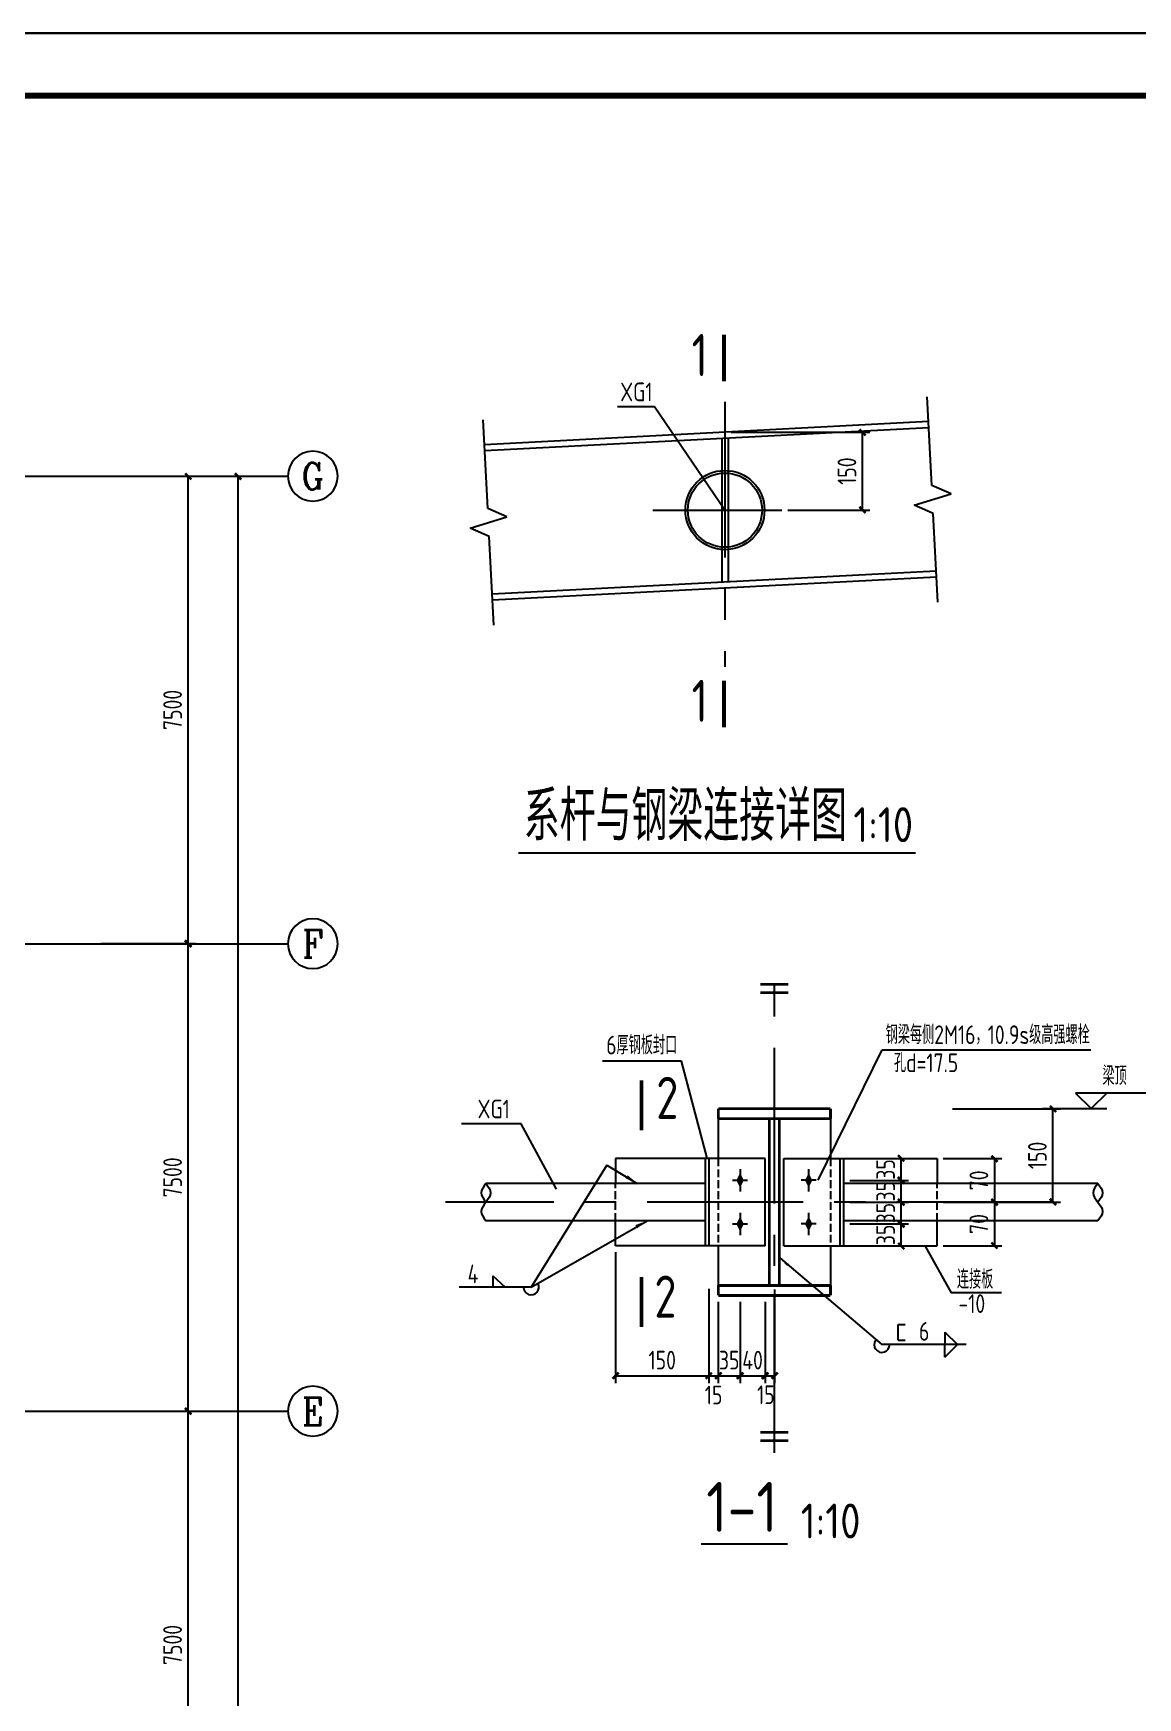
# Model space of a CAD drawing. Header units: millimetres. Extents: x 866309 to 879639, y 39442 to 44891.
# Drawn here: x 870919.5 to 871096.7, y 39775.6 to 40042.6 of the extents above; entities that cross this region are included whole.
import ezdxf
from ezdxf.enums import TextEntityAlignment as Align

# ---------------------------------------------------------------- set-up
doc = ezdxf.new("R2010")
doc.units = ezdxf.units.MM
doc.header["$LTSCALE"] = 1000
doc.header["$MEASUREMENT"] = 0
for name, pattern in [('2', [11.4, 9, -0.9, 0.6, -0.9]), ('CENTER', [2, 1.25, -0.25, 0.25, -0.25]), ('DASH', [0.35, 0.25, -0.1]), ('DASHED', [117.236842, 78.157895, -39.078947]), ('DOTE', [2.42, 2, -0.2, 0.02, -0.2])]:
    doc.linetypes.add(name, pattern=pattern)
doc.layers.add('1', color=4, linetype='Continuous', lineweight=70)
for name, color, linetype in [('1000', 2, 'Continuous'), ('11', 134, 'Continuous'), ('AXIS', 3, 'Continuous'), ('AXIS_TEXT', 7, 'Continuous'), ('BEAM', 4, 'DASHED'), ('COLUMN', 9, 'Continuous'), ('DIM', 7, 'Continuous'), ('DOTE', 1, 'DOTE'), ('M_Prof', 2, 'Continuous'), ('THIN', 7, 'Continuous'), ('尺寸标注', 7, 'Continuous'), ('文字', 7, 'Continuous'), ('标注', 7, 'Continuous'), ('梁－点划线', 253, '2'), ('焊缝标注', 3, 'Continuous')]:
    doc.layers.add(name, color=color, linetype=linetype)
doc.styles.add('_TCH_AXIS', font='COMPLEX', dxfattribs={"bigfont": 'GBCBIG'})
doc.styles.add('COMPLEX', font='COMPLEX')
doc.styles.add('GBHZ', font='gbenor.shx', dxfattribs={"width": 0.9, "bigfont": 'gbcbig.shx'})
doc.dimstyles.new('Y10', dxfattribs={"dimscale": 0, "dimtxt": 3, "dimasz": 0.01, "dimexe": 1.2, "dimexo": 1, "dimgap": 1, "dimtad": 1, "dimdec": 0, "dimlfac": 10, "dimzin": 0, "dimdsep": 46, "dimtxsty": 'GBHZ', "dimblk1": 'DX', "dimblk2": 'DX', "dimsah": 1, "dimcen": 0.09, "dimdle": 1, "dimadec": 0, "dimazin": 0, "dimtfac": 1, "dimtdec": 0, "dimtix": 1, "dimtmove": 2, "dimatfit": 3, "dimldrblk": 'DX', "dimfxl": 0, "dimtolj": 1, "dimtzin": 0, "dimarcsym": 0})
doc.dimstyles.new('Y100', dxfattribs={"dimscale": 0, "dimtxt": 3, "dimasz": 0.01, "dimexe": 1.2, "dimexo": 2, "dimgap": 1, "dimtad": 1, "dimdec": 0, "dimlfac": 100, "dimzin": 0, "dimdsep": 46, "dimtxsty": 'GBHZ', "dimblk": 'DX', "dimcen": 0.09, "dimdle": 1, "dimclrd": 7, "dimclre": 7, "dimclrt": 7, "dimadec": 0, "dimazin": 0, "dimtfac": 1, "dimtdec": 0, "dimtix": 1, "dimtmove": 2, "dimatfit": 3, "dimldrblk": 'DX', "dimfxl": 0, "dimtolj": 1, "dimtzin": 0, "dimarcsym": 0})

# ---------------------------------------------------------------- blocks, each defined once
blk = doc.blocks.new('BOLIT_GAOQIANG')
at = {"layer": 'THIN', "color": 252}
for p, q in [((-1.2, 0), (1.2, 0)), ((0, 1.8), (0, -1.8))]:
    blk.add_line(p, q, dxfattribs=at)
at = {"layer": 'THIN'}
blk.add_solid([(0, 1.2), (0.6, 0), (-0.6, 0), (0, -1.2)], dxfattribs=at)
blk = doc.blocks.new('DX')
at = {"color": 0, "linetype": 'ByBlock', "const_width": 40}
blk.add_lwpolyline([(-54, -51), (46, 49)], dxfattribs=at)
blk = doc.blocks.new('*D204')
at = {"layer": 'Defpoints', "color": 0, "linetype": 'ByBlock', "transparency": 16777216}
for p in [(871064.49, 39862.12, 0.01), (871064.49, 39855.12, 0.01), (871073.7, 39855.12)]:
    blk.add_point(p, dxfattribs=at)
at = {"layer": 'dim', "color": 0, "linetype": 'ByBlock', "lineweight": -2, "transparency": 16777216}
for p, q in [((871065.49, 39862.12), (871074.9, 39862.12)), ((871073.7, 39862.11), (871073.7, 39855.13)), ((871065.49, 39855.12), (871074.9, 39855.12))]:
    blk.add_line(p, q, dxfattribs=at)
at = {"layer": 'dim', "color": 0, "linetype": 'ByBlock', "lineweight": -2, "transparency": 16777216, "xscale": 0.01, "yscale": 0.01, "zscale": 0.01}
for p, rotation in [((871073.7, 39862.12), 90), ((871073.7, 39855.12), 270)]:
    blk.add_blockref('DX', p, dxfattribs=dict(at, rotation=rotation))
at = {"layer": 'dim', "color": 0, "linetype": 'ByBlock', "transparency": 16777216, "insert": (871071.2, 39858.62), "char_height": 3, "attachment_point": 5, "rotation": 90, "style": 'GBHZ'}
blk.add_mtext('\\A1;70', dxfattribs=at)
blk = doc.blocks.new('*D205')
at = {"layer": 'Defpoints', "color": 0, "linetype": 'ByBlock', "transparency": 16777216}
for p in [(871064.49, 39855.12), (871064.49, 39848.12, 0.02), (871073.7, 39848.12)]:
    blk.add_point(p, dxfattribs=at)
at = {"layer": 'dim', "color": 0, "linetype": 'ByBlock', "lineweight": -2, "transparency": 16777216}
for p, q in [((871065.49, 39855.12), (871074.9, 39855.12)), ((871073.7, 39855.11), (871073.7, 39848.13)), ((871065.49, 39848.12), (871074.9, 39848.12))]:
    blk.add_line(p, q, dxfattribs=at)
at = {"layer": 'dim', "color": 0, "linetype": 'ByBlock', "lineweight": -2, "transparency": 16777216, "xscale": 0.01, "yscale": 0.01, "zscale": 0.01}
for p, rotation in [((871073.7, 39855.12), 90), ((871073.7, 39848.12), 270)]:
    blk.add_blockref('DX', p, dxfattribs=dict(at, rotation=rotation))
at = {"layer": 'dim', "color": 0, "linetype": 'ByBlock', "transparency": 16777216, "insert": (871071.2, 39851.62), "char_height": 3, "attachment_point": 5, "rotation": 90, "style": 'GBHZ'}
blk.add_mtext('\\A1;70', dxfattribs=at)
blk = doc.blocks.new('*D193')
at = {"layer": 'Defpoints', "color": 0, "linetype": 'ByBlock', "transparency": 16777216}
for p in [(871049.49, 39851.62, 0), (871058.73, 39851.62), (871049.49, 39848.12, 0)]:
    blk.add_point(p, dxfattribs=at)
at = {"layer": 'dim', "color": 0, "linetype": 'ByBlock', "lineweight": -2, "transparency": 16777216}
for p, q in [((871050.49, 39851.62), (871059.93, 39851.62)), ((871058.73, 39851.63), (871058.73, 39851.64)), ((871058.73, 39848.12), (871058.73, 39851.62)), ((871050.49, 39848.12), (871059.93, 39848.12)), ((871058.73, 39848.11), (871058.73, 39848.1))]:
    blk.add_line(p, q, dxfattribs=at)
at = {"layer": 'dim', "color": 0, "linetype": 'ByBlock', "lineweight": -2, "transparency": 16777216, "xscale": 0.01, "yscale": 0.01, "zscale": 0.01}
for p, rotation in [((871058.73, 39851.62), 270), ((871058.73, 39848.12), 90)]:
    blk.add_blockref('DX', p, dxfattribs=dict(at, rotation=rotation))
at = {"layer": 'dim', "color": 0, "linetype": 'ByBlock', "transparency": 16777216, "insert": (871056.23, 39849.87), "char_height": 3, "attachment_point": 5, "rotation": 90, "style": 'GBHZ'}
blk.add_mtext('\\A1;35', dxfattribs=at)
blk = doc.blocks.new('*D194')
at = {"layer": 'Defpoints', "color": 0, "linetype": 'ByBlock', "transparency": 16777216}
for p in [(871049.49, 39855.12, 0), (871058.73, 39855.12), (871049.49, 39851.62, 0)]:
    blk.add_point(p, dxfattribs=at)
at = {"layer": 'dim', "color": 0, "linetype": 'ByBlock', "lineweight": -2, "transparency": 16777216}
for p, q in [((871050.49, 39855.12), (871059.93, 39855.12)), ((871058.73, 39855.13), (871058.73, 39855.14)), ((871058.73, 39851.62), (871058.73, 39855.12)), ((871050.49, 39851.62), (871059.93, 39851.62)), ((871058.73, 39851.61), (871058.73, 39851.6))]:
    blk.add_line(p, q, dxfattribs=at)
at = {"layer": 'dim', "color": 0, "linetype": 'ByBlock', "lineweight": -2, "transparency": 16777216, "xscale": 0.01, "yscale": 0.01, "zscale": 0.01}
for p, rotation in [((871058.73, 39855.12), 270), ((871058.73, 39851.62), 90)]:
    blk.add_blockref('DX', p, dxfattribs=dict(at, rotation=rotation))
at = {"layer": 'dim', "color": 0, "linetype": 'ByBlock', "transparency": 16777216, "insert": (871056.23, 39853.37), "char_height": 3, "attachment_point": 5, "rotation": 90, "style": 'GBHZ'}
blk.add_mtext('\\A1;35', dxfattribs=at)
blk = doc.blocks.new('*D195')
at = {"layer": 'Defpoints', "color": 0, "linetype": 'ByBlock', "transparency": 16777216}
for p in [(871049.49, 39858.62, 0), (871058.73, 39858.62), (871049.49, 39855.12, 0)]:
    blk.add_point(p, dxfattribs=at)
at = {"layer": 'dim', "color": 0, "linetype": 'ByBlock', "lineweight": -2, "transparency": 16777216}
for p, q in [((871050.49, 39858.62), (871059.93, 39858.62)), ((871058.73, 39858.63), (871058.73, 39858.64)), ((871058.73, 39855.12), (871058.73, 39858.62)), ((871050.49, 39855.12), (871059.93, 39855.12)), ((871058.73, 39855.11), (871058.73, 39855.1))]:
    blk.add_line(p, q, dxfattribs=at)
at = {"layer": 'dim', "color": 0, "linetype": 'ByBlock', "lineweight": -2, "transparency": 16777216, "xscale": 0.01, "yscale": 0.01, "zscale": 0.01}
for p, rotation in [((871058.73, 39858.62), 270), ((871058.73, 39855.12), 90)]:
    blk.add_blockref('DX', p, dxfattribs=dict(at, rotation=rotation))
at = {"layer": 'dim', "color": 0, "linetype": 'ByBlock', "transparency": 16777216, "insert": (871056.23, 39856.87), "char_height": 3, "attachment_point": 5, "rotation": 90, "style": 'GBHZ'}
blk.add_mtext('\\A1;35', dxfattribs=at)
blk = doc.blocks.new('*D196')
at = {"layer": 'Defpoints', "color": 0, "linetype": 'ByBlock', "transparency": 16777216}
for p in [(871049.49, 39862.12, 0), (871058.73, 39862.12), (871049.49, 39858.62, 0)]:
    blk.add_point(p, dxfattribs=at)
at = {"layer": 'dim', "color": 0, "linetype": 'ByBlock', "lineweight": -2, "transparency": 16777216}
for p, q in [((871050.49, 39862.12), (871059.93, 39862.12)), ((871058.73, 39862.13), (871058.73, 39862.14)), ((871058.73, 39858.62), (871058.73, 39862.12)), ((871050.49, 39858.62), (871059.93, 39858.62)), ((871058.73, 39858.61), (871058.73, 39858.6))]:
    blk.add_line(p, q, dxfattribs=at)
at = {"layer": 'dim', "color": 0, "linetype": 'ByBlock', "lineweight": -2, "transparency": 16777216, "xscale": 0.01, "yscale": 0.01, "zscale": 0.01}
for p, rotation in [((871058.73, 39862.12), 270), ((871058.73, 39858.62), 90)]:
    blk.add_blockref('DX', p, dxfattribs=dict(at, rotation=rotation))
at = {"layer": 'dim', "color": 0, "linetype": 'ByBlock', "transparency": 16777216, "insert": (871056.23, 39860.37), "char_height": 3, "attachment_point": 5, "rotation": 90, "style": 'GBHZ'}
blk.add_mtext('\\A1;35', dxfattribs=at)
blk = doc.blocks.new('*D197')
at = {"layer": 'Defpoints', "color": 0, "transparency": 16777216}
for p in [(871012.89, 39848.12, 0), (871027.89, 39842.24, -0.01), (871027.89, 39827.28)]:
    blk.add_point(p, dxfattribs=at)
at = {"layer": 'dim', "color": 0, "lineweight": -2, "transparency": 16777216}
for p, q in [((871012.89, 39847.12), (871012.89, 39826.08)), ((871027.89, 39841.24), (871027.89, 39826.08)), ((871012.9, 39827.28), (871027.88, 39827.28))]:
    blk.add_line(p, q, dxfattribs=at)
at = {"layer": 'dim', "color": 0, "lineweight": -2, "transparency": 16777216, "xscale": 0.01, "yscale": 0.01, "zscale": 0.01, "rotation": 180}
blk.add_blockref('DX', (871012.89, 39827.28), dxfattribs=at)
at = {"layer": 'dim', "color": 0, "lineweight": -2, "transparency": 16777216, "xscale": 0.01, "yscale": 0.01, "zscale": 0.01}
blk.add_blockref('DX', (871027.89, 39827.28), dxfattribs=at)
at = {"layer": 'dim', "color": 0, "transparency": 16777216, "insert": (871020.39, 39829.78), "char_height": 3, "attachment_point": 5, "style": 'GBHZ'}
blk.add_mtext('\\A1;150', dxfattribs=at)
blk = doc.blocks.new('*D198')
at = {"layer": 'Defpoints', "color": 0, "transparency": 16777216}
for p in [(871027.89, 39842.24, -0.01), (871029.39, 39840.15), (871029.39, 39827.28)]:
    blk.add_point(p, dxfattribs=at)
at = {"layer": 'dim', "color": 0, "lineweight": -2, "transparency": 16777216}
for p, q in [((871027.89, 39841.24), (871027.89, 39826.08)), ((871029.39, 39839.15), (871029.39, 39826.08)), ((871027.88, 39827.28), (871027.87, 39827.28)), ((871027.89, 39827.28), (871029.39, 39827.28)), ((871029.4, 39827.28), (871029.41, 39827.28))]:
    blk.add_line(p, q, dxfattribs=at)
at = {"layer": 'dim', "color": 0, "lineweight": -2, "transparency": 16777216, "xscale": 0.01, "yscale": 0.01, "zscale": 0.01}
blk.add_blockref('DX', (871027.89, 39827.28), dxfattribs=at)
at = {"layer": 'dim', "color": 0, "lineweight": -2, "transparency": 16777216, "xscale": 0.01, "yscale": 0.01, "zscale": 0.01, "rotation": 180}
blk.add_blockref('DX', (871029.39, 39827.28), dxfattribs=at)
at = {"layer": 'dim', "color": 0, "transparency": 16777216, "insert": (871028.64, 39824.18), "char_height": 3, "attachment_point": 5, "style": 'GBHZ'}
blk.add_mtext('\\A1;15', dxfattribs=at)
blk = doc.blocks.new('*D199')
at = {"layer": 'Defpoints', "color": 0, "transparency": 16777216}
for p in [(871029.39, 39840.15), (871032.89, 39840.15), (871032.89, 39827.28)]:
    blk.add_point(p, dxfattribs=at)
at = {"layer": 'dim', "color": 0, "lineweight": -2, "transparency": 16777216}
for p, q in [((871029.39, 39839.15), (871029.39, 39826.08)), ((871032.89, 39839.15), (871032.89, 39826.08)), ((871029.38, 39827.28), (871029.37, 39827.28)), ((871029.39, 39827.28), (871032.89, 39827.28)), ((871032.9, 39827.28), (871032.91, 39827.28))]:
    blk.add_line(p, q, dxfattribs=at)
at = {"layer": 'dim', "color": 0, "lineweight": -2, "transparency": 16777216, "xscale": 0.01, "yscale": 0.01, "zscale": 0.01}
blk.add_blockref('DX', (871029.39, 39827.28), dxfattribs=at)
at = {"layer": 'dim', "color": 0, "lineweight": -2, "transparency": 16777216, "xscale": 0.01, "yscale": 0.01, "zscale": 0.01, "rotation": 180}
blk.add_blockref('DX', (871032.89, 39827.28), dxfattribs=at)
at = {"layer": 'dim', "color": 0, "transparency": 16777216, "insert": (871031.14, 39829.78), "char_height": 3, "attachment_point": 5, "style": 'GBHZ'}
blk.add_mtext('\\A1;35', dxfattribs=at)
blk = doc.blocks.new('*D200')
at = {"layer": 'Defpoints', "color": 0, "transparency": 16777216}
for p in [(871032.89, 39840.15), (871036.89, 39840.15), (871036.89, 39827.28)]:
    blk.add_point(p, dxfattribs=at)
at = {"layer": 'dim', "color": 0, "lineweight": -2, "transparency": 16777216}
for p, q in [((871032.89, 39839.15), (871032.89, 39826.08)), ((871036.89, 39839.15), (871036.89, 39826.08)), ((871032.88, 39827.28), (871032.87, 39827.28)), ((871032.89, 39827.28), (871036.89, 39827.28)), ((871036.9, 39827.28), (871036.91, 39827.28))]:
    blk.add_line(p, q, dxfattribs=at)
at = {"layer": 'dim', "color": 0, "lineweight": -2, "transparency": 16777216, "xscale": 0.01, "yscale": 0.01, "zscale": 0.01}
blk.add_blockref('DX', (871032.89, 39827.28), dxfattribs=at)
at = {"layer": 'dim', "color": 0, "lineweight": -2, "transparency": 16777216, "xscale": 0.01, "yscale": 0.01, "zscale": 0.01, "rotation": 180}
blk.add_blockref('DX', (871036.89, 39827.28), dxfattribs=at)
at = {"layer": 'dim', "color": 0, "transparency": 16777216, "insert": (871034.89, 39829.78), "char_height": 3, "attachment_point": 5, "style": 'GBHZ'}
blk.add_mtext('\\A1;40', dxfattribs=at)
blk = doc.blocks.new('*D201')
at = {"layer": 'Defpoints', "color": 0, "transparency": 16777216}
for p in [(871038.39, 39842.12), (871036.89, 39840.15), (871038.39, 39827.28)]:
    blk.add_point(p, dxfattribs=at)
at = {"layer": 'dim', "color": 0, "lineweight": -2, "transparency": 16777216}
for p, q in [((871036.89, 39839.15), (871036.89, 39826.08)), ((871038.39, 39841.12), (871038.39, 39826.08)), ((871036.88, 39827.28), (871036.87, 39827.28)), ((871036.89, 39827.28), (871038.39, 39827.28)), ((871038.4, 39827.28), (871038.41, 39827.28))]:
    blk.add_line(p, q, dxfattribs=at)
at = {"layer": 'dim', "color": 0, "lineweight": -2, "transparency": 16777216, "xscale": 0.01, "yscale": 0.01, "zscale": 0.01}
blk.add_blockref('DX', (871036.89, 39827.28), dxfattribs=at)
at = {"layer": 'dim', "color": 0, "lineweight": -2, "transparency": 16777216, "xscale": 0.01, "yscale": 0.01, "zscale": 0.01, "rotation": 180}
blk.add_blockref('DX', (871038.39, 39827.28), dxfattribs=at)
at = {"layer": 'dim', "color": 0, "transparency": 16777216, "insert": (871037.02, 39824.23), "char_height": 3, "attachment_point": 5, "style": 'GBHZ'}
blk.add_mtext('\\A1;15', dxfattribs=at)
blk = doc.blocks.new('*D202')
at = {"layer": 'Defpoints', "color": 0, "transparency": 16777216}
for p in [(871065.99, 39870.12, -0.01), (871083.09, 39870.12), (871065.99, 39855.12, -0.01)]:
    blk.add_point(p, dxfattribs=at)
at = {"layer": 'dim', "color": 0, "lineweight": -2, "transparency": 16777216}
for p, q in [((871066.99, 39870.12), (871084.29, 39870.12)), ((871083.09, 39855.13), (871083.09, 39870.11)), ((871066.99, 39855.12), (871084.29, 39855.12))]:
    blk.add_line(p, q, dxfattribs=at)
at = {"layer": 'dim', "color": 0, "lineweight": -2, "transparency": 16777216, "xscale": 0.01, "yscale": 0.01, "zscale": 0.01}
for p, rotation in [((871083.09, 39870.12), 90), ((871083.09, 39855.12), 270)]:
    blk.add_blockref('DX', p, dxfattribs=dict(at, rotation=rotation))
at = {"layer": 'dim', "color": 0, "transparency": 16777216, "insert": (871080.59, 39862.62), "char_height": 3, "attachment_point": 5, "rotation": 90, "style": 'GBHZ'}
blk.add_mtext('\\A1;150', dxfattribs=at)
blk = doc.blocks.new('*D203')
at = {"layer": 'Defpoints', "color": 0, "transparency": 16777216}
for p in [(871030.45, 39978.64), (871052.53, 39978.64), (871039.57, 39966.14)]:
    blk.add_point(p, dxfattribs=at)
at = {"layer": 'dim', "color": 0, "lineweight": -2, "transparency": 16777216}
for p, q in [((871031.45, 39978.64), (871053.73, 39978.64)), ((871052.53, 39966.15), (871052.53, 39978.63)), ((871040.57, 39966.14), (871053.73, 39966.14))]:
    blk.add_line(p, q, dxfattribs=at)
at = {"layer": 'dim', "color": 0, "lineweight": -2, "transparency": 16777216, "xscale": 0.01, "yscale": 0.01, "zscale": 0.01}
for p, rotation in [((871052.53, 39978.64), 90), ((871052.53, 39966.14), 270)]:
    blk.add_blockref('DX', p, dxfattribs=dict(at, rotation=rotation))
at = {"layer": 'dim', "color": 0, "transparency": 16777216, "insert": (871050.03, 39972.39), "char_height": 3, "attachment_point": 5, "rotation": 90, "style": 'GBHZ'}
blk.add_mtext('\\A1;150', dxfattribs=at)
blk = doc.blocks.new('_AXISO')
blk.add_circle((0, 0), 0.5)
at = {"layer": 'AXIS_TEXT', "style": 'COMPLEX', "width": 1.041667}
blk.add_attdef('A', text='', height=0.56, dxfattribs=at).set_placement((-0.25, -0.28), (0.25, -0.28), align=Align.FIT)
blk = doc.blocks.new('*D1686')
at = {"layer": 'Defpoints', "color": 0, "transparency": 16777216}
for p in [(870928.33, 39821.59), (870944.33, 39821.59), (870928.33, 39746.59)]:
    blk.add_point(p, dxfattribs=at)
at = {"layer": 'dim', "color": 7, "lineweight": -2, "transparency": 16777216}
for p, q in [((870930.33, 39821.59), (870945.53, 39821.59)), ((870944.33, 39746.6), (870944.33, 39821.58)), ((870930.33, 39746.59), (870945.53, 39746.59))]:
    blk.add_line(p, q, dxfattribs=at)
at = {"layer": 'dim', "color": 7, "lineweight": -2, "transparency": 16777216, "xscale": 0.01, "yscale": 0.01, "zscale": 0.01}
for p, rotation in [((870944.33, 39821.59), 90), ((870944.33, 39746.59), 270)]:
    blk.add_blockref('DX', p, dxfattribs=dict(at, rotation=rotation))
at = {"layer": 'dim', "color": 7, "transparency": 16777216, "insert": (870941.83, 39784.09), "char_height": 3, "attachment_point": 5, "rotation": 90, "style": 'GBHZ'}
blk.add_mtext('\\A1;7500', dxfattribs=at)
blk = doc.blocks.new('*D1687')
at = {"layer": 'Defpoints', "color": 0, "transparency": 16777216}
for p in [(870928.33, 39896.59), (870944.33, 39896.59), (870928.33, 39821.59)]:
    blk.add_point(p, dxfattribs=at)
at = {"layer": 'dim', "color": 7, "lineweight": -2, "transparency": 16777216}
for p, q in [((870930.33, 39896.59), (870945.53, 39896.59)), ((870944.33, 39821.6), (870944.33, 39896.58)), ((870930.33, 39821.59), (870945.53, 39821.59))]:
    blk.add_line(p, q, dxfattribs=at)
at = {"layer": 'dim', "color": 7, "lineweight": -2, "transparency": 16777216, "xscale": 0.01, "yscale": 0.01, "zscale": 0.01}
for p, rotation in [((870944.33, 39896.59), 90), ((870944.33, 39821.59), 270)]:
    blk.add_blockref('DX', p, dxfattribs=dict(at, rotation=rotation))
at = {"layer": 'dim', "color": 7, "transparency": 16777216, "insert": (870941.83, 39859.09), "char_height": 3, "attachment_point": 5, "rotation": 90, "style": 'GBHZ'}
blk.add_mtext('\\A1;7500', dxfattribs=at)
blk = doc.blocks.new('*D1688')
at = {"layer": 'Defpoints', "color": 0, "transparency": 16777216}
for p in [(870928.33, 39971.59), (870944.33, 39971.59), (870928.33, 39896.59)]:
    blk.add_point(p, dxfattribs=at)
at = {"layer": 'dim', "color": 7, "lineweight": -2, "transparency": 16777216}
for p, q in [((870930.33, 39971.59), (870945.53, 39971.59)), ((870944.33, 39896.6), (870944.33, 39971.58)), ((870930.33, 39896.59), (870945.53, 39896.59))]:
    blk.add_line(p, q, dxfattribs=at)
at = {"layer": 'dim', "color": 7, "lineweight": -2, "transparency": 16777216, "xscale": 0.01, "yscale": 0.01, "zscale": 0.01}
for p, rotation in [((870944.33, 39971.59), 90), ((870944.33, 39896.59), 270)]:
    blk.add_blockref('DX', p, dxfattribs=dict(at, rotation=rotation))
at = {"layer": 'dim', "color": 7, "transparency": 16777216, "insert": (870941.83, 39934.09), "char_height": 3, "attachment_point": 5, "rotation": 90, "style": 'GBHZ'}
blk.add_mtext('\\A1;7500', dxfattribs=at)
blk = doc.blocks.new('*D1689')
at = {"layer": 'Defpoints', "color": 0, "transparency": 16777216}
for p in [(870928.33, 39971.59), (870952.33, 39971.59), (870928.33, 39521.59)]:
    blk.add_point(p, dxfattribs=at)
at = {"layer": 'dim', "color": 7, "lineweight": -2, "transparency": 16777216}
for p, q in [((870930.33, 39971.59), (870953.53, 39971.59)), ((870952.33, 39521.6), (870952.33, 39971.58)), ((870930.33, 39521.59), (870953.53, 39521.59))]:
    blk.add_line(p, q, dxfattribs=at)
at = {"layer": 'dim', "color": 7, "lineweight": -2, "transparency": 16777216, "xscale": 0.01, "yscale": 0.01, "zscale": 0.01}
for p, rotation in [((870952.33, 39971.59), 90), ((870952.33, 39521.59), 270)]:
    blk.add_blockref('DX', p, dxfattribs=dict(at, rotation=rotation))
at = {"layer": 'dim', "color": 7, "transparency": 16777216, "insert": (870949.83, 39746.59), "char_height": 3, "attachment_point": 5, "rotation": 90, "style": 'GBHZ'}
blk.add_mtext('\\A1;45000', dxfattribs=at)

msp = doc.modelspace()

# ---------------------------------------------------------------- linework, layer by layer
at = {"color": 0}
for p, q in [((871188.048, 40042.627), (870347.048, 40042.627)), ((870347.048, 40042.627), (871188.048, 40042.627))]:
    msp.add_line(p, q, dxfattribs=at)
at = {"color": 0, "linetype": 'Continuous'}
for p, q in [((871099.632, 39872.631), (871086.719, 39872.631)), ((871086.719, 39872.631), (871089.225, 39870.125)), ((871091.731, 39872.631), (871089.225, 39870.125))]:
    msp.add_line(p, q, dxfattribs=at)
at = {"color": 0, "const_width": 1}
msp.add_lwpolyline([(871178.048, 39458.627), (870372.048, 39458.627), (870372.048, 40032.627), (871178.048, 40032.627)], close=True, dxfattribs=at)
at = {"layer": '1', "color": 2, "const_width": 0.6}
for points, elevation in [([(871030.307, 39994.269), (871030.307, 39986.788)], -0.088), ([(871030.307, 39938.791), (871030.307, 39931.311)], -0.088), ([(871017.079, 39874.667), (871017.079, 39866.642)], 0.002), ([(871017.079, 39835.1), (871017.079, 39843.125)], -0.005)]:
    msp.add_lwpolyline(points, dxfattribs=dict(at, elevation=elevation))
at = {"layer": '1000'}
for p, q in [((871029.955, 39977.611), (871029.955, 39954.58)), ((871030.955, 39977.663), (871030.955, 39954.632))]:
    msp.add_line(p, q, dxfattribs=at)
at = {"layer": '11'}
for p, q in [((871063.124, 39980.336), (870991.868, 39976.632)), ((871063.176, 39979.337), (870991.92, 39975.634)), ((871064.37, 39956.368), (870993.114, 39952.665)), ((871064.422, 39955.37), (870993.166, 39951.666))]:
    msp.add_line(p, q, dxfattribs=at)
at = {"layer": 'AXIS'}
for p, q in [((871019.168, 39982.699, -0.092), (871013.208, 39982.699, -0.092)), ((871030.455, 39966.138), (871019.168, 39982.699, -0.092)), ((871045.389, 39858.625), (871055.686, 39879.566, 0.008)), ((871055.686, 39879.566, 0.008), (871089.14, 39879.566, 0.008)), ((871023.476, 39877.721, 0), (871010.788, 39877.721, 0)), ((871027.589, 39862.175, 0), (871023.476, 39877.721, 0)), ((870997.772, 39867.669, 0), (870988.175, 39867.669, 0)), ((871003.406, 39857.206, 0), (870997.772, 39867.669, 0)), ((871062.642, 39847.972, 0.001), (871066.739, 39840.559, 0.001)), ((871074.845, 39840.559, 0.001), (871066.739, 39840.559, 0.001))]:
    msp.add_line(p, q, dxfattribs=at)
at = {"layer": 'AXIS', "color": 0}
for p, q in [((870928.325, 39971.586), (870960.325, 39971.586)), ((870928.325, 39896.586), (870960.325, 39896.586)), ((870928.325, 39821.586), (870960.325, 39821.586))]:
    msp.add_line(p, q, dxfattribs=at)
at = {"layer": 'BEAM', "linetype": 'DASH', "ltscale": 0.005}
for p, q in [((871029.389, 39862.125, -0.012), (871029.389, 39848.125, -0.008)), ((871047.389, 39862.125, -0.007), (871047.389, 39848.125, -0.003)), ((871012.889, 39852.125, -0.005), (871012.889, 39858.125, -0.002)), ((871064.489, 39852.125, 0.002), (871064.489, 39858.125, 0.004))]:
    msp.add_line(p, q, dxfattribs=at)
at = {"layer": 'COLUMN'}
for p, q in [((871029.389, 39868.525), (871029.389, 39862.125, -0.012)), ((871047.389, 39868.525), (871047.389, 39862.125, 0.009)), ((871036.889, 39862.125, 0.004), (871012.889, 39862.125, -0.006)), ((871012.889, 39862.125, -0.001), (871012.889, 39858.125, -0.01)), ((871027.289, 39862.125, -0.007), (871027.289, 39848.125, -0.003)), ((871027.889, 39862.125, -0.003), (871027.889, 39848.125, -0.003)), ((871036.889, 39848.125), (871036.889, 39862.125)), ((871039.889, 39862.125, -0.007), (871064.489, 39862.125, 0.001)), ((871039.889, 39848.125), (871039.889, 39862.125)), ((871048.889, 39862.125, -0.003), (871048.889, 39848.125, 0.001)), ((871049.489, 39862.125, 0.001), (871049.489, 39848.125, 0.001)), ((871064.489, 39862.125, 0.005), (871064.489, 39858.125, -0.004)), ((871027.289, 39858.125), (870992.103, 39858.125)), ((871090.288, 39858.125), (871049.489, 39858.125)), ((871027.289, 39852.125), (870992.103, 39852.125)), ((871012.889, 39848.125, -0.001), (871012.889, 39852.125, -0.033)), ((871090.288, 39852.125), (871049.489, 39852.125)), ((871064.489, 39848.125, 0.005), (871064.489, 39852.125, -0.027)), ((871036.889, 39848.125, 0.004), (871012.889, 39848.125, -0.006)), ((871029.389, 39848.125, -0.008), (871029.389, 39841.754)), ((871039.889, 39848.125, -0.007), (871064.489, 39848.125, 0.001)), ((871047.389, 39848.125, -0.003), (871047.389, 39841.754)), ((871029.389, 39841.361, 0.003), (871029.389, 39841.754)), ((871047.389, 39841.361, 0.003), (871047.389, 39841.754, 0.037))]:
    msp.add_line(p, q, dxfattribs=at)
at = {"layer": 'dim'}
for radius in [6.35, 5.95]:
    msp.add_circle((871030.455, 39966.138), radius, dxfattribs=at)
at = {"layer": 'DOTE', "linetype": 'CENTER', "ltscale": 0.02}
for p, q in [((871030.455, 39983.532), (871030.455, 39940.983)), ((870426.325, 39971.586), (870928.325, 39971.586)), ((871018.909, 39966.138), (871039.567, 39966.138)), ((870426.325, 39896.586), (870928.325, 39896.586)), ((871038.389, 39814.897), (871038.389, 39891.552)), ((871082.992, 39855.125), (870985.643, 39855.125)), ((870426.325, 39821.586), (870928.325, 39821.586))]:
    msp.add_line(p, q, dxfattribs=at)
at = {"layer": 'M_Prof'}
for points in [[(870992.103, 39858.125), (870992.853, 39856.625), (870992.103, 39855.125), (870991.353, 39853.625), (870992.103, 39852.125)], [(870992.103, 39858.125), (870991.353, 39856.625), (870992.103, 39855.125)], [(871090.288, 39858.125), (871089.538, 39856.625), (871090.288, 39855.125), (871091.038, 39853.625), (871090.288, 39852.125)], [(871090.288, 39858.125), (871091.038, 39856.625), (871090.288, 39855.125)]]:
    msp.add_spline(points, degree=3, dxfattribs=at)
at = {"layer": 'THIN'}
for p, q in [((871063.656, 39970.1), (871062.917, 39984.331)), ((870992.4, 39966.396), (870991.661, 39980.627)), ((871066.73, 39968.758), (871063.656, 39970.1)), ((871060.816, 39966.948), (871066.73, 39968.758)), ((870989.56, 39963.244), (870995.474, 39965.054)), ((870995.474, 39965.054), (870992.4, 39966.396)), ((871063.89, 39965.606), (871060.816, 39966.948)), ((871064.63, 39951.375), (871063.89, 39965.606)), ((870992.634, 39961.902), (870989.56, 39963.244)), ((870993.374, 39947.671), (870992.634, 39961.902))]:
    msp.add_line(p, q, dxfattribs=at)
at = {"layer": '尺寸标注', "color": 3, "const_width": 0.45}
for points in [[(871029.389, 39870.125), (871047.389, 39870.125)], [(871029.389, 39870.125), (871029.389, 39868.525)], [(871029.389, 39868.525), (871047.389, 39868.525)], [(871037.589, 39841.754), (871037.589, 39868.525)], [(871039.189, 39841.754), (871039.189, 39868.525)], [(871047.389, 39870.125), (871047.389, 39868.525)], [(871029.389, 39841.754), (871047.389, 39841.754)], [(871029.389, 39841.754), (871029.389, 39840.154)], [(871047.389, 39841.754), (871047.389, 39840.154)], [(871029.389, 39840.154), (871047.389, 39840.154)]]:
    msp.add_lwpolyline(points, dxfattribs=at)
at = {"layer": '尺寸标注', "color": 253, "ltscale": 0.005}
msp.add_lwpolyline([(871039.294, 39846.13, 0, 0.45, 0), (871040.585, 39845.031, 0.45, 0.45, 0)], format="xyseb", dxfattribs=at)
at = {"layer": '文字', "color": 6, "const_width": 0.32}
for points in [[(870997.317, 39911.124), (871061.038, 39911.124)], [(871026.59, 39800.291), (871040.532, 39800.291)]]:
    msp.add_lwpolyline(points, dxfattribs=at)
at = {"layer": '标注', "color": 0, "const_width": 0.45, "elevation": -0.012}
for points in [[(871036.136, 39890.062), (871040.642, 39890.062)], [(871036.136, 39888.73), (871040.642, 39888.73)]]:
    msp.add_lwpolyline(points, dxfattribs=at)
at = {"layer": '标注', "color": 0, "const_width": 0.45}
for points in [[(871036.136, 39818.187), (871040.642, 39818.187)], [(871036.136, 39816.855), (871040.642, 39816.855)]]:
    msp.add_lwpolyline(points, dxfattribs=at)
at = {"layer": '梁－点划线', "color": 4, "ltscale": 2}
msp.add_line((871081.417, 39870.125), (871091.723, 39870.125), dxfattribs=at)
at = {"layer": '焊缝标注'}
for p, q in [((871011.523, 39861.076, -0.002), (870999.368, 39841.498, -0.003)), ((871011.523, 39861.076, -0.002), (871016.397, 39858.125)), ((870999.368, 39841.498, -0.003), (871017.983, 39852.125)), ((871039.294, 39846.13), (871055.636, 39832.281)), ((870993.188, 39843.298, -0.003), (870995.188, 39841.498, -0.003)), ((870993.188, 39843.298, -0.003), (870993.188, 39841.498, -0.003)), ((870999.368, 39841.498, -0.003), (870987.8, 39841.498, -0.003)), ((871058.266, 39835.481), (871059.388, 39835.481)), ((871058.266, 39832.971), (871058.266, 39835.481)), ((871065.764, 39834.281), (871067.764, 39832.281)), ((871065.764, 39834.281), (871065.764, 39832.281)), ((871069.136, 39832.281), (871055.636, 39832.281)), ((871058.266, 39832.971), (871059.388, 39832.971)), ((871065.764, 39830.281), (871065.764, 39832.281)), ((871065.764, 39830.281), (871067.764, 39832.281))]:
    msp.add_line(p, q, dxfattribs=at)
for centre, start, end in [((870999.368, 39841.498, -0.003), 179.99999, 27.34394), ((871055.636, 39832.281), 146.33277, 0)]:
    msp.add_arc(centre, 1.25, start, end, dxfattribs=at)
for points in [[(871016.397, 39858.125), (871014.537, 39858.92), (871014.853, 39859.431)], [(871017.983, 39852.125), (871016.359, 39850.92), (871016.077, 39851.45)]]:
    msp.add_solid(points, dxfattribs=at)

# ---------------------------------------------------------------- block references
at = {"layer": 'AXIS', "color": 0}
ref = msp.add_blockref('_AXISO', (870964.325, 39971.586), dxfattribs=dict(at, xscale=-8, yscale=8, zscale=8))
ref.add_attrib('A', 'G', dxfattribs={"layer": 'AXIS_TEXT', "color": 0, "height": 4.252, "style": '_TCH_AXIS'}).set_placement((870962.503, 39969.46), (870966.148, 39969.46), align=Align.FIT)
ref = msp.add_blockref('_AXISO', (870964.325, 39896.586), dxfattribs=dict(at, xscale=-8, yscale=8, zscale=8))
ref.add_attrib('A', 'F', dxfattribs={"layer": 'AXIS_TEXT', "color": 0, "height": 4.454, "style": '_TCH_AXIS'}).set_placement((870962.629, 39894.359), (870966.022, 39894.359), align=Align.FIT)
ref = msp.add_blockref('_AXISO', (870964.325, 39821.586), dxfattribs=dict(at, xscale=-8, yscale=8, zscale=8))
ref.add_attrib('A', 'E', dxfattribs={"layer": 'AXIS_TEXT', "color": 0, "height": 4.454, "style": '_TCH_AXIS'}).set_placement((870962.629, 39819.359), (870966.022, 39819.359), align=Align.FIT)
at = {"layer": 'THIN'}
for p in [(871032.889, 39858.625), (871032.889, 39851.625)]:
    msp.add_blockref('BOLIT_GAOQIANG', p, dxfattribs=at)
at = {"layer": 'THIN', "xscale": -1}
for p in [(871043.889, 39858.625), (871043.889, 39851.625)]:
    msp.add_blockref('BOLIT_GAOQIANG', p, dxfattribs=at)

# ---------------------------------------------------------------- texts
at = {"layer": 'AXIS', "color": 0, "style": 'GBHZ', "width": 0.9}
for s, height, p in [('1', 6.75, (871025.113, 39987.641, -0.132)), ('XG1', 3, (871013.652, 39983.599, -0.092)), ('1', 6.75, (871025.113, 39932.163, -0.132)), ('6厚钢板封口', 3, (871011.401, 39878.82, 0)), ('钢梁每侧2M16，10.9s级高强螺栓', 3, (871056.254, 39880.488, 0.008)), ('孔d=17.5', 3, (871057.573, 39875.978, 0.008)), ('梁顶', 3, (871091.032, 39873.889)), ('2', 6.75, (871019.442, 39868.478, 0.007)), ('XG1', 3, (870990.763, 39868.569, 0)), ('4', 3, (870989.168, 39842.115, -0.003)), ('连接板', 3, (871067.675, 39841.24, 0.001)), ('2', 6.75, (871019.145, 39836.594, -0.001)), ('-10', 3, (871067.923, 39837.341, 0.001)), ('6', 3, (871061.596, 39832.897))]:
    msp.add_text(s, height=height, dxfattribs=at).set_placement(p)
at = {"layer": '文字', "color": 6, "style": 'GBHZ'}
for s, height, p in [('系杆与钢梁连接详图', 8, (870998.18, 39913.076)), ('1:10', 5.6, (871051.057, 39912.879)), ('1-1', 8, (871027.453, 39802.242)), ('1:10', 5.6, (871042.614, 39801.175))]:
    msp.add_text(s, height=height, dxfattribs=at).set_placement(p)

# ---------------------------------------------------------------- dimensions: what is measured, and where the dimension line sits
at = {"layer": 'dim'}
dim = msp.add_linear_dim(base=(871052.533, 39978.638), p1=(871039.567, 39966.138), p2=(871030.455, 39978.638), angle=90, text='150', dimstyle='Y10', override={"dimscale": 1}, dxfattribs=at)
dim.commit()
dim.dimension.update_dxf_attribs({"geometry": '*D203', "text_midpoint": (871050.033, 39972.388)})
for base, p1, p2, dimstyle, picture, middle in [((870944.325, 39971.586), (870928.325, 39896.586), (870928.325, 39971.586), 'Y100', '*D1688', (870941.825, 39934.086)), ((870952.325, 39971.586), (870928.325, 39521.586), (870928.325, 39971.586), 'Y100', '*D1689', (870949.825, 39746.586)), ((870944.325, 39896.586), (870928.325, 39821.586), (870928.325, 39896.586), 'Y100', '*D1687', (870941.825, 39859.086)), ((871083.09, 39870.125), (871065.989, 39855.125, -0.012), (871065.989, 39870.125, -0.012), 'Y10', '*D202', (871080.59, 39862.625)), ((870944.325, 39821.586), (870928.325, 39746.586), (870928.325, 39821.586), 'Y100', '*D1686', (870941.825, 39784.086))]:
    dim = msp.add_linear_dim(base=base, p1=p1, p2=p2, angle=90, dimstyle=dimstyle, override={"dimscale": 1}, dxfattribs=at)
    dim.commit()
    dim.dimension.update_dxf_attribs({"geometry": picture, "text_midpoint": middle})
at = {"layer": 'dim', "color": 0, "linetype": 'ByBlock'}
for base, p1, p2, picture, middle in [((871058.732, 39862.125), (871049.489, 39858.625, -0.002), (871049.489, 39862.125, -0.004), '*D196', (871056.232, 39860.375)), ((871073.703, 39855.125, -0.012), (871064.489, 39862.125, 0.001), (871064.489, 39855.125, 0.003), '*D204', (871071.203, 39858.625, -0.012)), ((871058.732, 39858.625), (871049.489, 39855.125, 0.001), (871049.489, 39858.625, -0.002), '*D195', (871056.232, 39856.875)), ((871058.732, 39855.125), (871049.489, 39851.625, -0.002), (871049.489, 39855.125, 0.001), '*D194', (871056.232, 39853.375)), ((871073.703, 39848.125, -0.012), (871064.489, 39855.125, -0.012), (871064.489, 39848.125, 0.005), '*D205', (871071.203, 39851.625, -0.012)), ((871058.732, 39851.625), (871049.489, 39848.125, 0.001), (871049.489, 39851.625, -0.002), '*D193', (871056.232, 39849.875))]:
    dim = msp.add_linear_dim(base=base, p1=p1, p2=p2, angle=90, dimstyle='Y10', override={"dimscale": 1}, dxfattribs=at)
    dim.commit()
    dim.dimension.update_dxf_attribs({"geometry": picture, "text_midpoint": middle})
at = {"layer": 'dim'}
for base, p1, p2, picture, middle in [((871027.889, 39827.284), (871012.889, 39848.125, -0.001), (871027.889, 39842.245, -0.011), '*D197', (871020.389, 39829.784)), ((871032.889, 39827.284), (871029.389, 39840.154), (871032.889, 39840.154), '*D199', (871031.139, 39829.784))]:
    dim = msp.add_linear_dim(base=base, p1=p1, p2=p2, dimstyle='Y10', override={"dimscale": 1}, dxfattribs=at)
    dim.commit()
    dim.dimension.update_dxf_attribs({"geometry": picture, "text_midpoint": middle})
dim = msp.add_linear_dim(base=(871029.389, 39827.284), p1=(871027.889, 39842.245, -0.011), p2=(871029.389, 39840.154), dimstyle='Y10', override={"dimscale": 1}, dxfattribs=at)
dim.commit()
dim.dimension.update_dxf_attribs({"geometry": '*D198', "text_midpoint": (871028.639, 39824.183), "dimtype": 160})
dim = msp.add_linear_dim(base=(871038.389, 39827.284), p1=(871036.889, 39840.154), p2=(871038.389, 39842.125), text='15', dimstyle='Y10', override={"dimscale": 1}, dxfattribs=at)
dim.commit()
dim.dimension.update_dxf_attribs({"geometry": '*D201', "text_midpoint": (871037.017, 39824.233), "dimtype": 160})
dim = msp.add_linear_dim(base=(871036.889, 39827.284), p1=(871032.889, 39840.154), p2=(871036.889, 39840.154), text='40', dimstyle='Y10', override={"dimscale": 1}, dxfattribs=at)
dim.commit()
dim.dimension.update_dxf_attribs({"geometry": '*D200', "text_midpoint": (871034.889, 39829.784)})

doc.saveas('drawing.dxf')
